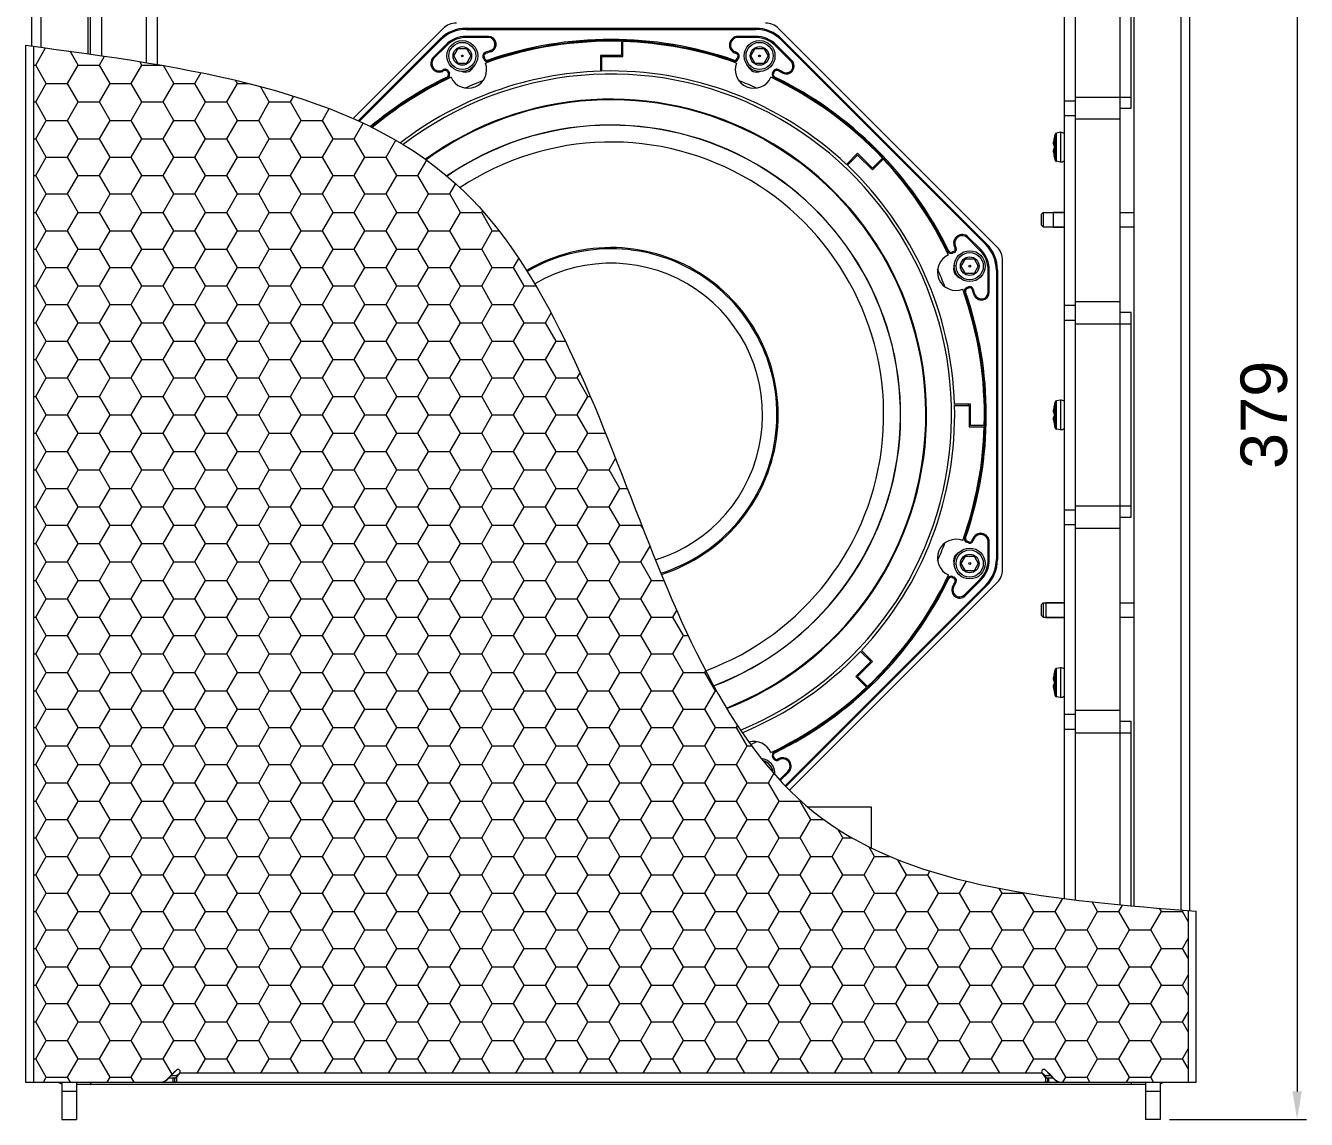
# Model space of a CAD drawing. Header units: millimetres. Extents: x 0 to 1485, y 0 to 1050.
# Drawn here: x 577.4 to 922, y 552.9 to 847.1 of the extents above; entities that cross this region are included whole.
import ezdxf

# ---------------------------------------------------------------- set-up
doc = ezdxf.new("R2010")
doc.units = ezdxf.units.MM
doc.header["$LTSCALE"] = 0.1
doc.layers.get('Defpoints').update_dxf_attribs({"lineweight": 9})
doc.layers.add('标注', color=251, linetype='Continuous', lineweight=9)
doc.styles.get("Standard").update_dxf_attribs({"font": 'arial.ttf'})
doc.dimstyles.new('STANDARD 5', dxfattribs={"dimscale": 5, "dimtxt": 2.5, "dimasz": 1.5, "dimexe": 0.5, "dimexo": 0.5, "dimgap": 0.5, "dimtad": 1, "dimtoh": 1, "dimdec": 1, "dimzin": 12, "dimdsep": 46, "dimtxsty": 'Standard', "dimcen": 0, "dimclrd": 256, "dimclre": 256, "dimclrt": 256, "dimadec": 0, "dimazin": 0, "dimtp": 0.01, "dimtm": 0.01, "dimtfac": 1, "dimtdec": 1, "dimtofl": 0, "dimtmove": 0, "dimatfit": 3, "dimfxl": 1, "dimtolj": 1, "dimtzin": 4, "dimlwd": -1, "dimlwe": -1, "dimarcsym": 0})

# ---------------------------------------------------------------- blocks, each defined once
blk = doc.blocks.new('*D4')
at = {"layer": 'Defpoints', "color": 0, "transparency": 16777216}
for p in [(890.67, 931.87), (882.67, 552.87), (919.5, 552.87)]:
    blk.add_point(p, dxfattribs=at)
at = {"layer": '标注', "transparency": 16777216}
for p, q in [((893.17, 931.87), (922, 931.87)), ((919.5, 924.37), (919.5, 560.37)), ((885.17, 552.87), (922, 552.87))]:
    blk.add_line(p, q, dxfattribs=at)
for points in [[(918.25, 924.37), (920.75, 924.37), (919.5, 931.87)], [(918.25, 560.37), (920.75, 560.37), (919.5, 552.87)]]:
    blk.add_solid(points, dxfattribs=at)
at = {"layer": '标注', "transparency": 16777216, "insert": (910.61, 742.37), "char_height": 12.5, "attachment_point": 5, "rotation": 90}
blk.add_mtext('\\A1;379', dxfattribs=at)

msp = doc.modelspace()

# ---------------------------------------------------------------- hatches: boundary and pattern name
at = {"layer": '标注'}
h = msp.add_hatch(dxfattribs=at)
h.set_pattern_fill('HONEY', color=256, scale=1.8)
edge = h.paths.add_edge_path()
edge.add_arc((463.07, 145.79), 572.52, 47.0809, 47.2378)
edge.add_arc((851.36, 565.7), 0.6, 45, 225)
edge.add_line((850.94, 565.27), (618.8, 565.27))
edge.add_arc((618.37, 565.7), 0.6, 315, 495)
edge.add_arc((1006.67, 145.79), 572.52, 132.7622, 132.9191)
edge.add_line((616.8, 565.05), (615.21, 563.46))
edge.add_arc((613.8, 564.87), 2, 300.182, 315.1222, ccw=False)
edge.add_arc((613.8, 564.86), 1.99, 285.0986, 300.1243, ccw=False)
edge.add_arc((613.81, 564.86), 1.99, 270.0421, 285.0396, ccw=False)
edge.add_line((613.81, 562.87), (579.52, 562.87))
edge.add_line((579.52, 562.87), (579.52, 841.5))
edge.add_spline(control_points=[(579.52, 841.5), (622.66, 835.74), (736.06, 819.67), (745.66, 621.65), (853.3, 612.01), (890.22, 609.01)], knot_values=[1.988737, 1.988737, 1.988737, 1.988737, 121.749463, 318.651576, 420.481733, 420.481733, 420.481733, 420.481733], degree=3, periodic=0)
edge.add_line((890.22, 609.01), (890.22, 562.87))
edge.add_line((890.22, 562.87), (855.93, 562.87))
edge.add_arc((855.93, 564.86), 1.99, 254.9604, 269.9579, ccw=False)
edge.add_arc((855.93, 564.86), 1.99, 239.8757, 254.9014, ccw=False)
edge.add_arc((855.94, 564.87), 2, 224.8778, 239.818, ccw=False)
edge.add_line((854.53, 563.46), (852.94, 565.05))

# ---------------------------------------------------------------- linework, layer by layer
at = {"lineweight": 9}
for p, q in [((579.07, 841.56), (579.07, 931.87)), ((594.07, 931.87), (594.07, 839.51)), ((875.67, 610.25), (875.67, 931.87)), ((597.87, 838.97), (597.87, 910.37)), ((609.87, 837.11), (609.87, 910.37)), ((612.87, 836.61), (612.87, 909.87)), ((856.87, 612.26), (856.87, 909.87)), ((859.87, 611.88), (859.87, 910.37)), ((871.87, 610.6), (871.87, 910.37)), ((581.57, 841.23), (581.57, 891.01)), ((888.17, 891.01), (888.17, 609.18)), ((890.67, 608.97), (890.67, 891.01)), ((594.87, 839.4), (594.87, 878.02)), ((874.87, 824.87), (874.87, 878.02)), ((689.75, 846.31), (665.52, 822.08)), ((695.93, 846.37), (695.93, 846.07)), ((695.93, 846.37), (773.81, 846.37)), ((695.93, 846.07), (773.81, 846.07)), ((773.81, 846.07), (773.81, 846.37)), ((838.8, 787.49), (779.99, 846.31)), ((577.37, 841.79), (577.37, 562.87)), ((666.89, 821.47), (688.86, 843.44)), ((667.18, 821.34), (689.07, 843.23)), ((690.42, 841.89), (687.04, 838.51)), ((690.63, 841.67), (687.25, 838.3)), ((689.07, 843.23), (688.86, 843.44)), ((690.63, 841.67), (690.42, 841.89)), ((692.57, 838.92), (693.72, 840.92)), ((693.72, 840.92), (696.03, 840.92)), ((695.93, 844.17), (695.93, 843.87)), ((701.88, 844.17), (695.93, 844.17)), ((701.88, 843.87), (695.93, 843.87)), ((696.03, 840.92), (697.19, 838.92)), ((701.88, 843.87), (701.88, 844.17)), ((737.7, 842.83), (737.7, 839.08)), ((738.05, 838.73), (738.05, 842.82)), ((769.03, 844.17), (769.03, 843.87)), ((773.81, 844.17), (769.03, 844.17)), ((773.81, 843.87), (769.03, 843.87)), ((772.55, 838.92), (773.7, 840.92)), ((773.7, 840.92), (776.01, 840.92)), ((773.81, 843.87), (773.81, 844.17)), ((776.01, 840.92), (777.17, 838.92)), ((779.32, 841.89), (779.11, 841.67)), ((783.31, 837.47), (779.11, 841.67)), ((783.53, 837.68), (779.32, 841.89)), ((780.88, 843.44), (780.66, 843.23)), ((780.66, 843.23), (835.73, 788.17)), ((780.88, 843.44), (835.94, 788.38)), ((687.04, 838.51), (687.25, 838.3)), ((693.72, 836.92), (692.57, 838.92)), ((697.19, 838.92), (696.03, 836.92)), ((700.72, 838.66), (700.45, 838.54)), ((700.64, 838.08), (700.45, 838.54)), ((700.64, 838.08), (700.91, 838.19)), ((700.91, 838.19), (700.72, 838.66)), ((701.04, 839.87), (701.14, 839.59)), ((701.89, 837.52), (701.79, 837.8)), ((702.45, 840.35), (702.54, 840.06)), ((732.03, 839.08), (732.03, 834.83)), ((737.7, 839.08), (732.03, 839.08)), ((732.38, 834.84), (732.38, 838.73)), ((732.38, 838.73), (738.05, 838.73)), ((767.85, 837.52), (767.95, 837.8)), ((768.38, 839.98), (768.28, 839.7)), ((768.7, 839.87), (768.6, 839.59)), ((769.02, 838.66), (768.82, 838.19)), ((768.82, 838.19), (769.1, 838.08)), ((769.29, 838.54), (769.02, 838.66)), ((769.29, 838.54), (769.1, 838.08)), ((773.7, 836.92), (772.55, 838.92)), ((777.17, 838.92), (776.01, 836.92)), ((783.31, 837.47), (783.53, 837.68)), ((689.54, 835.09), (689.68, 834.82)), ((689.85, 835.23), (689.98, 834.96)), ((691.21, 834.72), (690.93, 834.6)), ((690.93, 834.6), (691.12, 834.14)), ((691.12, 834.14), (691.4, 834.25)), ((691.21, 834.72), (691.4, 834.25)), ((696.03, 836.92), (693.72, 836.92)), ((776.01, 836.92), (773.7, 836.92)), ((778.34, 834.25), (778.53, 834.72)), ((778.34, 834.25), (778.62, 834.14)), ((778.81, 834.6), (778.53, 834.72)), ((778.62, 834.14), (778.81, 834.6)), ((779.89, 835.23), (779.76, 834.96)), ((781.22, 834.58), (781.09, 834.31)), ((690.91, 832.97), (690.78, 833.24)), ((778.83, 832.97), (778.96, 833.24)), ((859.87, 827.87), (874.87, 827.87)), ((856.87, 826.87), (859.87, 826.87)), ((871.87, 824.87), (874.87, 824.87)), ((856.87, 822.87), (859.87, 822.87)), ((871.87, 821.87), (859.87, 821.87)), ((854.13, 816.85), (854.13, 816.85)), ((854.13, 816.84), (854.13, 816.83)), ((854.13, 816.83), (854.13, 816.8)), ((854.38, 810.92), (854.38, 817.83)), ((855.87, 818.37), (854.77, 818.17)), ((854.77, 810.57), (854.77, 818.17)), ((855.87, 818.37), (855.87, 810.37)), ((853.93, 814.93), (854.12, 814.89)), ((854.12, 813.85), (853.93, 813.82)), ((801.25, 812.76), (798.24, 809.75)), ((798.5, 809.51), (801.25, 812.27)), ((805.26, 808.75), (801.25, 812.76)), ((801.25, 812.27), (805.26, 808.26)), ((807.91, 811.4), (805.26, 808.75)), ((805.26, 808.26), (808.15, 811.15)), ((854.13, 811.94), (854.13, 811.92)), ((854.13, 811.91), (854.13, 811.9)), ((854.13, 811.9), (854.13, 811.89)), ((855.87, 810.37), (854.77, 810.57)), ((851.17, 796.77), (850.67, 796.27)), ((850.67, 796.27), (850.67, 793.47)), ((851.17, 796.77), (856.87, 796.77)), ((851.17, 796.77), (851.17, 792.97)), ((853.87, 796.87), (856.87, 796.87)), ((853.87, 796.87), (853.87, 792.87)), ((871.87, 796.77), (875.67, 796.77)), ((851.17, 792.97), (850.67, 793.47)), ((851.17, 792.97), (856.87, 792.97)), ((853.87, 792.87), (856.87, 792.87)), ((871.87, 792.97), (875.67, 792.97)), ((831.01, 790.2), (830.79, 789.99)), ((834.17, 786.61), (830.79, 789.99)), ((834.38, 786.82), (831.01, 790.2)), ((825.47, 786.33), (825.74, 786.46)), ((827.1, 786.31), (826.64, 786.12)), ((826.64, 786.12), (826.75, 785.84)), ((827.21, 786.03), (826.75, 785.84)), ((827.21, 786.03), (827.1, 786.31)), ((827.58, 787.7), (827.31, 787.56)), ((827.73, 787.39), (827.46, 787.26)), ((834.17, 786.61), (834.38, 786.82)), ((835.73, 788.17), (835.94, 788.38)), ((829.11, 782.36), (830.26, 784.36)), ((830.26, 780.36), (829.11, 782.36)), ((830.26, 784.36), (832.57, 784.36)), ((832.57, 784.36), (833.72, 782.36)), ((833.72, 782.36), (832.57, 780.36)), ((840.27, 700.78), (840.27, 783.96)), ((832.57, 780.36), (830.26, 780.36)), ((836.67, 781.31), (836.37, 781.31)), ((836.37, 775.36), (836.37, 781.31)), ((836.67, 775.36), (836.67, 781.31)), ((838.87, 781.31), (838.57, 781.31)), ((838.57, 781.31), (838.57, 703.44)), ((838.87, 781.31), (838.87, 703.44)), ((830.02, 775.35), (830.3, 775.45)), ((830.58, 776.6), (831.04, 776.79)), ((830.58, 776.6), (830.69, 776.33)), ((830.69, 776.33), (831.16, 776.52)), ((831.16, 776.52), (831.04, 776.79)), ((832.37, 776.2), (832.08, 776.1)), ((832.84, 774.79), (832.56, 774.7)), ((836.37, 775.36), (836.67, 775.36)), ((859.87, 772.87), (871.87, 772.87)), ((856.87, 771.87), (859.87, 771.87)), ((874.87, 769.87), (871.87, 769.87)), ((874.87, 714.87), (874.87, 769.87)), ((856.87, 767.87), (859.87, 767.87)), ((859.87, 766.87), (874.87, 766.87)), ((831.58, 745.21), (827.33, 745.21)), ((827.34, 744.86), (831.23, 744.86)), ((831.23, 744.86), (831.23, 739.19)), ((831.58, 739.54), (831.58, 745.21)), ((854.13, 744.85), (854.13, 744.85)), ((854.13, 744.84), (854.13, 744.83)), ((854.13, 744.83), (854.13, 744.8)), ((854.38, 738.92), (854.38, 745.83)), ((855.87, 746.37), (854.77, 746.17)), ((854.77, 738.57), (854.77, 746.17)), ((855.87, 746.37), (855.87, 738.37)), ((853.93, 742.93), (854.12, 742.89)), ((854.12, 741.85), (853.93, 741.82)), ((831.23, 739.19), (835.32, 739.19)), ((835.33, 739.54), (831.58, 739.54)), ((854.13, 739.94), (854.13, 739.92)), ((854.13, 739.91), (854.13, 739.9)), ((854.13, 739.9), (854.13, 739.89)), ((855.87, 738.37), (854.77, 738.57)), ((856.87, 716.87), (859.87, 716.87)), ((859.87, 717.87), (874.87, 717.87)), ((871.87, 714.87), (874.87, 714.87)), ((856.87, 712.87), (859.87, 712.87)), ((859.87, 711.87), (871.87, 711.87)), ((830.02, 709.39), (830.3, 709.29)), ((830.69, 708.42), (830.58, 708.14)), ((831.04, 707.95), (830.58, 708.14)), ((831.16, 708.23), (830.69, 708.42)), ((831.04, 707.95), (831.16, 708.23)), ((832.37, 708.54), (832.08, 708.64)), ((832.48, 708.86), (832.19, 708.96)), ((836.67, 708.21), (836.37, 708.21)), ((836.37, 703.44), (836.37, 708.21)), ((836.67, 703.44), (836.67, 708.21)), ((829.11, 702.38), (830.26, 704.38)), ((830.26, 704.38), (832.57, 704.38)), ((832.57, 704.38), (833.72, 702.38)), ((836.37, 703.44), (836.67, 703.44)), ((838.57, 703.44), (838.87, 703.44)), ((830.26, 700.38), (829.11, 702.38)), ((832.57, 700.38), (830.26, 700.38)), ((833.72, 702.38), (832.57, 700.38)), ((835.73, 696.58), (781.75, 642.6)), ((835.94, 696.36), (781.96, 642.38)), ((782.95, 641.39), (838.8, 697.25)), ((825.47, 698.41), (825.74, 698.28)), ((826.75, 698.9), (826.64, 698.62)), ((826.64, 698.62), (827.1, 698.43)), ((826.75, 698.9), (827.21, 698.71)), ((827.07, 696.02), (826.8, 696.15)), ((827.1, 698.43), (827.21, 698.71)), ((827.73, 697.35), (827.46, 697.48)), ((829.97, 693.93), (834.17, 698.13)), ((830.18, 693.71), (834.38, 697.92)), ((834.38, 697.92), (834.17, 698.13)), ((835.94, 696.36), (835.73, 696.58)), ((829.97, 693.93), (830.18, 693.71)), ((851.17, 691.77), (850.67, 691.27)), ((850.67, 691.27), (850.67, 688.47)), ((851.17, 691.77), (856.87, 691.77)), ((851.17, 691.77), (851.17, 687.97)), ((851.87, 691.87), (856.87, 691.87)), ((851.87, 691.87), (851.87, 687.87)), ((871.87, 691.77), (875.67, 691.77)), ((851.17, 687.97), (850.67, 688.47)), ((851.17, 687.97), (856.87, 687.97)), ((851.87, 687.87), (856.87, 687.87)), ((871.87, 687.97), (875.67, 687.97)), ((805.26, 675.99), (802.25, 679)), ((804.76, 675.99), (800.76, 671.98)), ((801.25, 671.98), (805.26, 675.99)), ((802.01, 678.74), (804.76, 675.99)), ((854.13, 672.85), (854.13, 672.85)), ((854.13, 672.84), (854.13, 672.83)), ((854.13, 672.83), (854.13, 672.8)), ((854.38, 666.92), (854.38, 673.83)), ((855.87, 674.37), (854.77, 674.17)), ((854.77, 666.57), (854.77, 674.17)), ((855.87, 674.37), (855.87, 666.37)), ((800.76, 671.98), (803.65, 669.09)), ((803.9, 669.33), (801.25, 671.98)), ((853.93, 670.93), (854.12, 670.89)), ((854.12, 669.85), (853.93, 669.82)), ((854.13, 667.94), (854.13, 667.92)), ((854.13, 667.91), (854.13, 667.9)), ((854.13, 667.9), (854.13, 667.89)), ((855.87, 666.37), (854.77, 666.57)), ((856.87, 661.87), (859.87, 661.87)), ((871.87, 662.87), (859.87, 662.87)), ((874.87, 659.87), (871.87, 659.87)), ((874.87, 610.32), (874.87, 659.87)), ((856.87, 657.87), (859.87, 657.87)), ((859.87, 656.87), (874.87, 656.87)), ((778.83, 651.77), (778.96, 651.5)), ((778.62, 650.6), (778.34, 650.49)), ((778.53, 650.03), (778.34, 650.49)), ((778.53, 650.03), (778.81, 650.14)), ((778.81, 650.14), (778.62, 650.6)), ((779.89, 649.51), (779.76, 649.78)), ((780.19, 649.66), (780.06, 649.93)), ((780.24, 644.2), (782.49, 646.45)), ((780.44, 643.98), (782.7, 646.23)), ((782.7, 646.23), (782.49, 646.45)), ((787.75, 636.97), (804.87, 636.97)), ((804.87, 636.97), (804.87, 625.88)), ((892.37, 562.87), (892.37, 608.84)), ((850.94, 565.27), (618.8, 565.27)), ((852.81, 565.05), (852.47, 565.41)), ((577.37, 562.87), (613.81, 562.87)), ((587.07, 562.87), (587.07, 552.87)), ((591.07, 562.87), (591.07, 552.87)), ((591.07, 562.37), (878.67, 562.37)), ((594.87, 562.87), (594.87, 562.37)), ((613.93, 562.87), (855.81, 562.87)), ((615.21, 563.46), (616.8, 565.05)), ((615.34, 563.46), (615.21, 563.46)), ((615.34, 563.46), (616.93, 565.05)), ((615.95, 564.07), (617.95, 564.07)), ((617.95, 564.57), (616.45, 564.57)), ((616.93, 565.05), (616.8, 565.05)), ((617.06, 562.87), (617.06, 564.07)), ((617.39, 564.07), (617.39, 562.87)), ((617.95, 564.66), (617.95, 563.05)), ((851.79, 564.66), (851.79, 563.05)), ((853.29, 564.57), (851.79, 564.57)), ((851.79, 564.07), (853.79, 564.07)), ((852.35, 564.07), (852.35, 562.87)), ((852.68, 562.87), (852.68, 564.07)), ((852.81, 565.05), (852.94, 565.05)), ((854.4, 563.46), (852.81, 565.05)), ((854.53, 563.46), (852.94, 565.05)), ((854.53, 563.46), (854.4, 563.46)), ((855.93, 562.87), (892.37, 562.87)), ((874.87, 562.87), (874.87, 562.37)), ((878.67, 562.87), (878.67, 552.87)), ((882.67, 562.87), (882.67, 552.87)), ((591.07, 560.37), (587.07, 560.37)), ((882.67, 560.37), (878.67, 560.37)), ((587.07, 552.87), (591.07, 552.87)), ((882.67, 552.87), (878.67, 552.87))]:
    msp.add_line(p, q, dxfattribs=at)
for centre, radius in [((694.88, 838.92), 4.15), ((694.88, 838.92), 3.65), ((694.88, 838.92), 2.5), ((774.86, 838.92), 4.15), ((774.86, 838.92), 3.65), ((774.86, 838.92), 2.5), ((694.88, 838.92), 0.25), ((774.86, 838.92), 0.25), ((831.41, 782.36), 4.15), ((831.41, 782.36), 3.65), ((831.41, 782.36), 2.5), ((831.41, 782.36), 0.25), ((831.41, 702.38), 4.15), ((831.41, 702.38), 3.65), ((831.41, 702.38), 2.5), ((831.41, 702.38), 0.25)]:
    msp.add_circle(centre, radius, dxfattribs=at)
for centre, radius, start, end in [((695.93, 836.37), 10, 90, 135), ((695.93, 836.37), 9.7, 90, 135), ((693.28, 842.77), 5, 90, 135), ((773.81, 836.37), 10, 45, 90), ((773.81, 836.37), 9.7, 45, 90), ((776.46, 842.77), 5, 45, 90), ((695.93, 836.37), 7.8, 90, 135), ((695.93, 836.37), 7.5, 90, 135), ((734.87, 742.37), 100.5, 88.3839, 109.6492), ((734.87, 742.37), 101, 70.8822, 109.1178), ((701.88, 842.06), 2.11, 288.3096, 90), ((701.88, 842.06), 1.81, 288.3096, 90), ((734.87, 742.37), 100.7, 70.8822, 109.1178), ((734.87, 742.37), 100.5, 70.3508, 88.1843), ((769.03, 841.87), 2.3, 90, 251.0527), ((769.03, 841.87), 2, 90, 251.0527), ((773.81, 836.37), 7.8, 45, 90), ((773.81, 836.37), 7.5, 45, 90), ((688.67, 836.88), 2.3, 135, 292.5), ((688.67, 836.88), 2, 135, 296.0527), ((701.37, 838.93), 1, 109.1343, 202.5), ((701.56, 838.46), 1, 202.5, 289.1178), ((701.37, 838.93), 0.7, 109.1343, 202.5), ((701.56, 838.46), 0.7, 202.5, 289.1178), ((734.87, 742.37), 103.2, 108.3096, 109.1343), ((734.87, 742.37), 102.9, 108.3096, 109.1343), ((734.87, 742.37), 96.25, 91.4791, 91.6875), ((768.18, 838.46), 1, 250.8822, 337.5), ((768.18, 838.46), 0.7, 250.8822, 337.5), ((734.87, 742.37), 102.9, 70.8657, 71.0527), ((734.87, 742.37), 103.2, 70.8657, 71.0527), ((768.37, 838.93), 0.7, 337.5, 70.8657), ((768.37, 838.93), 1, 337.5, 70.8657), ((782.04, 836.19), 2.11, 243.3096, 45), ((782.04, 836.19), 1.81, 243.3096, 45), ((734.87, 742.37), 92.5, 91.7559, 127.7408), ((734.87, 742.37), 91.68, 292.3551, 127.5438), ((734.87, 742.37), 103.2, 115.8657, 116.0527), ((734.87, 742.37), 102.9, 115.8658, 116.0525), ((690.28, 834.33), 1, 22.5, 115.8657), ((690.28, 834.33), 0.7, 22.5, 112.5), ((690.47, 833.87), 0.7, 295.8822, 22.5), ((690.47, 833.87), 1, 295.8822, 22.5), ((696.41, 835.22), 5, 203.9254, 21.0746), ((695.64, 837.07), 2.5, 245.8223, 338.7985), ((734.87, 742.37), 92.5, 46.7559, 91.539), ((773.33, 835.22), 5, 158.9254, 336.0746), ((774.09, 837.07), 2.5, 201.2015, 294.1778), ((779.26, 833.87), 1, 157.5, 244.1178), ((779.46, 834.33), 1, 64.1343, 157.5), ((779.26, 833.87), 0.7, 157.5, 244.1178), ((779.46, 834.33), 0.7, 64.1343, 157.5), ((734.87, 742.37), 102.9, 63.3096, 64.1343), ((734.87, 742.37), 103.2, 63.3096, 64.1343), ((734.87, 742.37), 101, 115.8822, 129.8447), ((734.87, 742.37), 100.7, 115.8822, 129.7693), ((734.87, 742.37), 100.5, 115.3508, 129.719), ((734.87, 742.37), 96.25, 110.9664, 114.0336), ((734.87, 742.37), 96.25, 65.9664, 69.0336), ((734.87, 742.37), 100.5, 43.3839, 64.6492), ((734.87, 742.37), 100.7, 25.8822, 64.1178), ((734.87, 742.37), 101, 25.8822, 64.1178), ((734.87, 742.37), 84.94, 291.5332, 125.9687), ((734.87, 742.37), 84.75, 291.5109, 125.9252), ((734.87, 742.37), 77.96, 290.7635, 124.4689), ((734.87, 742.37), 77.91, 290.7584, 124.4592), ((850.77, 817.41), 3.42, 349.1955, 349.3873), ((849.87, 817.59), 4.33, 348.7038, 349.1912), ((865.89, 814.37), 12.02, 163.2948, 168.076), ((853.54, 816.92), 0.599, 350.903, 351.3526), ((851.72, 817.24), 2.45, 349.3672, 349.8241), ((854.86, 817.68), 0.5, 100.1247, 163.2948), ((855.85, 816.87), 1.5, 47.1591, 89.2381), ((734.87, 742.37), 73.39, 290.2953, 123.5862), ((858.46, 815), 4.56, 176.8006, 177.142), ((857.97, 815.02), 4.06, 177.1374, 177.9825), ((861, 814.2), 7.13, 172.299, 173.565), ((860.96, 814.54), 7.09, 186.4317, 187.7042), ((857.83, 813.71), 3.92, 182.0024, 182.8778), ((858.46, 813.74), 4.56, 182.858, 183.1993), ((859.54, 814.93), 5.64, 175.0337, 175.6906), ((859.27, 814.95), 5.37, 175.6899, 176.3737), ((858.84, 814.98), 4.94, 176.3802, 176.7988), ((858.78, 813.76), 4.88, 183.1986, 183.6224), ((859.2, 813.79), 5.29, 183.6215, 184.3149), ((859.54, 813.81), 5.64, 184.3093, 184.9663), ((865.98, 814.37), 12.1, 174.4239, 175.0359), ((865.98, 814.37), 12.1, 184.9641, 185.5761), ((865.98, 814.37), 12.09, 169.4295, 174.4241), ((865.97, 814.37), 12.08, 168.7199, 169.4287), ((868.68, 814.37), 14.55, 178.306, 181.694), ((734.87, 742.37), 96.25, 46.4791, 46.6875), ((734.87, 742.37), 100.5, 25.3508, 43.1843), ((865.98, 814.37), 12.09, 185.5759, 190.5705), ((865.97, 814.37), 12.08, 190.5713, 191.2801), ((849.65, 811.11), 4.55, 10.8205, 11.2846), ((850.77, 811.33), 3.42, 10.6127, 10.8045), ((851.54, 811.47), 2.63, 10.1919, 10.6168), ((853.54, 811.82), 0.599, 8.6474, 9.0969), ((865.89, 814.37), 12.02, 191.924, 196.7052), ((854.86, 811.06), 0.5, 196.7052, 259.8753), ((855.85, 811.87), 1.5, 270.7619, 312.8409), ((734.87, 742.37), 92.5, 1.7559, 46.539), ((829.38, 788.58), 2.3, 45, 206.0606), ((829.38, 788.58), 2, 45, 206.0527), ((734.87, 742.37), 45, 287.5578, 120.2703), ((734.87, 742.37), 44.67, 287.5222, 120.2569), ((826.37, 786.77), 1, 205.8822, 292.5), ((826.37, 786.77), 0.7, 205.8822, 292.5), ((826.83, 786.96), 0.7, 292.5, 25.8899), ((826.83, 786.96), 1, 292.5, 25.8657), ((734.87, 742.37), 102.9, 25.8658, 26.0525), ((734.87, 742.37), 103.2, 25.8657, 26.0527), ((828.87, 781.31), 7.5, 360, 45), ((828.87, 781.31), 7.8, 0, 45), ((828.87, 781.31), 9.7, 0, 45), ((828.87, 781.31), 10, 0, 45), ((835.27, 783.96), 5, 0, 45), ((734.87, 742.37), 40.8, 287.0752, 120.1541), ((827.72, 780.83), 5, 113.9254, 291.0746), ((829.57, 781.6), 2.5, 155.8223, 248.7985), ((734.87, 742.37), 96.25, 20.9664, 24.0336), ((734.87, 742.37), 100.5, 358.3839, 19.6492), ((830.96, 775.68), 1, 112.5, 199.1178), ((830.96, 775.68), 0.7, 112.5, 199.1178), ((734.87, 742.37), 101, 340.8822, 19.1178), ((831.42, 775.87), 1, 19.1343, 112.5), ((831.42, 775.87), 0.7, 19.1343, 112.5), ((734.87, 742.37), 102.9, 18.3096, 19.1343), ((734.87, 742.37), 103.2, 18.3096, 19.1343), ((734.87, 742.37), 100.7, 340.8822, 19.1178), ((834.56, 775.36), 2.11, 198.3096, 360), ((834.56, 775.36), 1.81, 198.3096, 0), ((734.87, 742.37), 92.5, 316.7559, 1.539), ((734.87, 742.37), 96.25, 1.4791, 1.6875), ((865.98, 742.37), 12.09, 169.4295, 174.4241), ((865.97, 742.37), 12.08, 168.7199, 169.4287), ((850.77, 745.41), 3.42, 349.1955, 349.3873), ((849.87, 745.59), 4.33, 348.7038, 349.1912), ((865.89, 742.37), 12.02, 163.2948, 168.076), ((853.54, 744.92), 0.599, 350.903, 351.3526), ((851.72, 745.24), 2.45, 349.3672, 349.8241), ((854.86, 745.68), 0.5, 100.1247, 163.2948), ((855.85, 744.87), 1.5, 47.1591, 89.2381), ((858.46, 743), 4.56, 176.8006, 177.142), ((857.97, 743.02), 4.06, 177.1374, 177.9825), ((861, 742.2), 7.13, 172.299, 173.565), ((860.96, 742.54), 7.09, 186.4317, 187.7042), ((857.83, 741.71), 3.92, 182.0024, 182.8778), ((858.46, 741.74), 4.56, 182.858, 183.1993), ((859.54, 742.93), 5.64, 175.0337, 175.6906), ((859.27, 742.95), 5.37, 175.6899, 176.3737), ((858.84, 742.98), 4.94, 176.3802, 176.7988), ((858.78, 741.76), 4.88, 183.1986, 183.6224), ((859.2, 741.79), 5.29, 183.6215, 184.3149), ((859.54, 741.81), 5.64, 184.3093, 184.9663), ((865.98, 742.37), 12.1, 174.4239, 175.0359), ((865.98, 742.37), 12.1, 184.9641, 185.5761), ((865.98, 742.37), 12.09, 185.5759, 190.5705), ((868.68, 742.37), 14.55, 178.306, 181.694), ((734.87, 742.37), 100.5, 340.3508, 358.1843), ((865.97, 742.37), 12.08, 190.5713, 191.2801), ((849.65, 739.11), 4.55, 10.8205, 11.2846), ((850.77, 739.33), 3.42, 10.6127, 10.8045), ((851.54, 739.47), 2.63, 10.1919, 10.6168), ((853.54, 739.82), 0.599, 8.6474, 9.0969), ((865.89, 742.37), 12.02, 191.924, 196.7052), ((854.86, 739.06), 0.5, 196.7052, 259.8753), ((855.85, 739.87), 1.5, 270.7619, 312.8409), ((834.37, 708.21), 2.3, 0, 161.0527), ((834.37, 708.21), 2, 0, 161.0527), ((827.72, 703.91), 5, 68.9254, 246.0746), ((734.87, 742.37), 96.25, 335.9664, 339.0336), ((830.96, 709.06), 1, 160.8822, 247.5), ((830.96, 709.06), 0.7, 160.8822, 247.5), ((831.42, 708.87), 1, 247.5, 340.8657), ((831.42, 708.87), 0.7, 247.5, 340.8657), ((734.87, 742.37), 102.9, 340.8657, 341.0527), ((734.87, 742.37), 103.2, 340.8657, 341.0527), ((829.57, 703.15), 2.5, 111.2015, 204.1778), ((828.87, 703.44), 7.5, 315, 360), ((828.87, 703.44), 7.8, 315, 360), ((828.87, 703.44), 9.7, 315, 360), ((828.87, 703.44), 10, 315, 0), ((835.27, 700.78), 5, 315, 0), ((734.87, 742.37), 100.7, 295.8822, 334.1178), ((734.87, 742.37), 101, 295.8822, 334.1178), ((734.87, 742.37), 100.5, 313.3839, 334.6492), ((826.37, 697.98), 1, 67.5, 154.1178), ((826.37, 697.98), 0.7, 67.5, 154.1178), ((828.69, 695.21), 2.11, 153.3096, 315), ((734.87, 742.37), 102.9, 333.3096, 334.1343), ((734.87, 742.37), 103.2, 333.3096, 334.1343), ((826.83, 697.79), 0.7, 334.1343, 67.5), ((826.83, 697.79), 1, 334.1343, 67.5), ((828.69, 695.21), 1.81, 153.3096, 315), ((734.87, 742.37), 92.5, 292.4608, 316.539), ((734.87, 742.37), 96.25, 316.4791, 316.6875), ((865.98, 670.37), 12.09, 169.4295, 174.4241), ((865.97, 670.37), 12.08, 168.7199, 169.4287), ((850.77, 673.41), 3.42, 349.1955, 349.3873), ((849.87, 673.59), 4.33, 348.7038, 349.1912), ((865.89, 670.37), 12.02, 163.2948, 168.076), ((853.54, 672.92), 0.599, 350.903, 351.3526), ((851.72, 673.24), 2.45, 349.3672, 349.8241), ((854.86, 673.68), 0.5, 100.1247, 163.2948), ((855.85, 672.87), 1.5, 47.1591, 89.2381), ((734.87, 742.37), 100.5, 295.3508, 313.1843), ((858.46, 671), 4.56, 176.8006, 177.142), ((857.97, 671.02), 4.06, 177.1374, 177.9825), ((861, 670.2), 7.13, 172.299, 173.565), ((860.96, 670.54), 7.09, 186.4317, 187.7042), ((857.83, 669.71), 3.92, 182.0024, 182.8778), ((858.46, 669.74), 4.56, 182.858, 183.1993), ((859.54, 670.93), 5.64, 175.0337, 175.6906), ((859.27, 670.95), 5.37, 175.6899, 176.3737), ((858.84, 670.98), 4.94, 176.3802, 176.7988), ((858.78, 669.76), 4.88, 183.1986, 183.6224), ((859.2, 669.79), 5.29, 183.6215, 184.3149), ((859.54, 669.81), 5.64, 184.3093, 184.9663), ((865.98, 670.37), 12.1, 174.4239, 175.0359), ((865.98, 670.37), 12.1, 184.9641, 185.5761), ((865.98, 670.37), 12.09, 185.5759, 190.5705), ((868.68, 670.37), 14.55, 178.306, 181.694), ((865.97, 670.37), 12.08, 190.5713, 191.2801), ((849.65, 667.11), 4.55, 10.8205, 11.2846), ((850.77, 667.33), 3.42, 10.6127, 10.8045), ((851.54, 667.47), 2.63, 10.1919, 10.6168), ((853.54, 667.82), 0.599, 8.6474, 9.0969), ((865.89, 670.37), 12.02, 191.924, 196.7052), ((854.86, 667.06), 0.5, 196.7052, 259.8753), ((855.85, 667.87), 1.5, 270.7619, 312.8409), ((773.33, 649.52), 5, 23.9254, 105.4707), ((734.87, 742.37), 96.25, 292.9649, 294.0336), ((779.26, 650.87), 1, 115.8822, 202.5), ((779.26, 650.87), 0.7, 115.8822, 202.5), ((774.86, 645.83), 4.15, 356.3282, 83.7409), ((774.86, 645.83), 3.65, 4.801, 75.2546), ((779.46, 650.41), 1, 202.5, 295.8657), ((779.46, 650.41), 0.7, 202.5, 292.5), ((734.87, 742.37), 102.9, 295.8658, 296.0525), ((734.87, 742.37), 103.2, 295.8657, 296.0527), ((781.07, 647.86), 2.3, 315, 112.5), ((781.07, 647.86), 2, 315, 116.0527), ((1006.67, 145.79), 572.52, 132.7622, 132.9191), ((908.64, 285.71), 403.89, 136.1009, 136.2406), ((618.37, 565.7), 0.6, 315, 135), ((851.36, 565.7), 0.6, 45, 225), ((908.87, 603.35), 69.32, 213.3218, 213.745), ((463.07, 145.79), 572.52, 47.0809, 47.2378), ((587.87, 565.37), 3, 236.4755, 254.4616), ((613.81, 564.86), 1.99, 270.0421, 285.0396), ((613.8, 564.86), 1.99, 285.0986, 300.1243), ((613.93, 564.86), 1.99, 285.0986, 300.1243), ((613.8, 564.87), 2, 300.182, 315.1222), ((613.92, 564.87), 2, 300.182, 315.1222), ((855.82, 564.87), 2, 224.8778, 239.818), ((855.94, 564.87), 2, 224.8778, 239.818), ((855.81, 564.86), 1.99, 239.8757, 254.9014), ((855.93, 564.86), 1.99, 239.8757, 254.9014), ((855.93, 564.86), 1.99, 254.9604, 269.9579), ((881.87, 565.37), 3, 285.5384, 303.5245)]:
    msp.add_arc(centre, radius, start, end, dxfattribs=at)
for centre, major_axis, start_param, end_param in [((854.12, 815.4), (0.849, -0.567), -1.612863, -1.59002), ((854.12, 813.34), (0.849, 0.567), 1.59002, 1.612863), ((854.12, 743.4), (0.849, -0.567), -1.612863, -1.59002), ((854.12, 741.34), (0.849, 0.567), 1.59002, 1.612863), ((854.12, 671.4), (0.849, -0.567), -1.612863, -1.59002), ((854.12, 669.34), (0.849, 0.567), 1.59002, 1.612863)]:
    msp.add_ellipse(centre, major_axis=major_axis, ratio=0.302611, start_param=start_param, end_param=end_param, dxfattribs=at)
for points, knots in [([(689.55, 834.76), (689.55, 834.76), (689.56, 834.76), (689.58, 834.77), (689.59, 834.77), (689.6, 834.78), (689.6, 834.78), (689.61, 834.79), (689.62, 834.79), (689.62, 834.79), (689.63, 834.79), (689.63, 834.8), (689.64, 834.8), (689.64, 834.8), (689.64, 834.8), (689.65, 834.8), (689.65, 834.8), (689.66, 834.81), (689.66, 834.81), (689.66, 834.81), (689.67, 834.82), (689.67, 834.82), (689.67, 834.82)], [0, 0, 0, 0, 0.124927, 0.249867, 0.312345, 0.374817, 0.437272, 0.499707, 0.562148, 0.593383, 0.624635, 0.655911, 0.68721, 0.718508, 0.749776, 0.781003, 0.812202, 0.843422, 0.874705, 0.906038, 0.937394, 1, 1, 1, 1]), ([(689.98, 834.96), (689.98, 834.96), (689.98, 834.96), (689.98, 834.96), (689.98, 834.96), (689.98, 834.96), (689.98, 834.96), (689.98, 834.96), (689.98, 834.96), (689.98, 834.97), (689.98, 834.97), (689.98, 834.97), (689.98, 834.97), (689.99, 834.97), (689.99, 834.97), (689.99, 834.97), (689.99, 834.97), (689.99, 834.97), (689.99, 834.97), (690, 834.97), (690, 834.97), (690, 834.97), (690, 834.97), (690.01, 834.98), (690.01, 834.98), (690.01, 834.98), (690.01, 834.98), (690.02, 834.98)], [0, 0, 0, 0, 0.032333, 0.065699, 0.098265, 0.113875, 0.128968, 0.143644, 0.158168, 0.172922, 0.188138, 0.219974, 0.252753, 0.268981, 0.284938, 0.316252, 0.377814, 0.408666, 0.439713, 0.502124, 0.564489, 0.626685, 0.688854, 0.751074, 0.813318, 0.875553, 1, 1, 1, 1]), ([(854.13, 816.85), (854.13, 816.85), (854.13, 816.85), (854.13, 816.85), (854.13, 816.84), (854.13, 816.84)], [0, 0, 0, 0, 0.098056, 0.296983, 1, 1, 1, 1]), ([(853.91, 815.17), (853.93, 815.33), (853.99, 815.64), (854.07, 815.95), (854.12, 816.1)], [0, 0, 0, 0, 0.507079, 1, 1, 1, 1]), ([(853.91, 815), (853.91, 814.99), (853.91, 814.97), (853.92, 814.95), (853.92, 814.94), (853.92, 814.93), (853.93, 814.93), (853.93, 814.93)], [0, 0, 0, 0, 0.404576, 0.704991, 0.815439, 0.899885, 1, 1, 1, 1]), ([(853.93, 813.82), (853.93, 813.82), (853.92, 813.81), (853.92, 813.8), (853.92, 813.79), (853.91, 813.77), (853.91, 813.75), (853.91, 813.74)], [0, 0, 0, 0, 0.100115, 0.184556, 0.295001, 0.595417, 1, 1, 1, 1]), ([(854.12, 812.65), (854.07, 812.8), (853.99, 813.1), (853.93, 813.42), (853.91, 813.58)], [0, 0, 0, 0, 0.492921, 1, 1, 1, 1]), ([(854.12, 816.1), (854.1, 816.02), (854.02, 815.71), (853.96, 815.39), (853.93, 815.15)], [0, 0, 0, 0, 0.255625, 1, 1, 1, 1]), ([(853.93, 813.59), (853.94, 813.51), (853.99, 813.19), (854.06, 812.88), (854.12, 812.65)], [0, 0, 0, 0, 0.244502, 1, 1, 1, 1]), ([(854.12, 814.89), (854.12, 814.89), (854.12, 814.89), (854.13, 814.88), (854.13, 814.87), (854.13, 814.85), (854.13, 814.83), (854.14, 814.81), (854.13, 814.8)], [0, 0, 0, 0, 0.10353, 0.188339, 0.300094, 0.440091, 0.607368, 1, 1, 1, 1]), ([(854.13, 813.94), (854.14, 813.93), (854.13, 813.91), (854.13, 813.89), (854.13, 813.88), (854.13, 813.86), (854.12, 813.86), (854.12, 813.85), (854.12, 813.85)], [0, 0, 0, 0, 0.392636, 0.55991, 0.699904, 0.811655, 0.896468, 1, 1, 1, 1]), ([(854.13, 811.9), (854.13, 811.9), (854.13, 811.9), (854.13, 811.9), (854.13, 811.9), (854.13, 811.9)], [0, 0, 0, 0, 0.703026, 0.901947, 1, 1, 1, 1]), ([(854.13, 744.85), (854.13, 744.85), (854.13, 744.85), (854.13, 744.85), (854.13, 744.84), (854.13, 744.84)], [0, 0, 0, 0, 0.098056, 0.296983, 1, 1, 1, 1]), ([(853.91, 743.17), (853.93, 743.33), (853.99, 743.64), (854.07, 743.95), (854.12, 744.1)], [0, 0, 0, 0, 0.507079, 1, 1, 1, 1]), ([(853.91, 743), (853.91, 742.99), (853.91, 742.97), (853.92, 742.95), (853.92, 742.94), (853.92, 742.93), (853.93, 742.93), (853.93, 742.93)], [0, 0, 0, 0, 0.404576, 0.704991, 0.815439, 0.899885, 1, 1, 1, 1]), ([(853.93, 741.82), (853.93, 741.82), (853.92, 741.81), (853.92, 741.8), (853.92, 741.79), (853.91, 741.77), (853.91, 741.75), (853.91, 741.74)], [0, 0, 0, 0, 0.100115, 0.184556, 0.295001, 0.595417, 1, 1, 1, 1]), ([(854.12, 740.65), (854.07, 740.8), (853.99, 741.1), (853.93, 741.42), (853.91, 741.58)], [0, 0, 0, 0, 0.492921, 1, 1, 1, 1]), ([(854.12, 744.1), (854.1, 744.02), (854.02, 743.71), (853.96, 743.39), (853.93, 743.15)], [0, 0, 0, 0, 0.255625, 1, 1, 1, 1]), ([(853.93, 741.59), (853.94, 741.51), (853.99, 741.19), (854.06, 740.88), (854.12, 740.65)], [0, 0, 0, 0, 0.244502, 1, 1, 1, 1]), ([(854.12, 742.89), (854.12, 742.89), (854.12, 742.89), (854.13, 742.88), (854.13, 742.87), (854.13, 742.85), (854.13, 742.83), (854.14, 742.81), (854.13, 742.8)], [0, 0, 0, 0, 0.10353, 0.188339, 0.300094, 0.440091, 0.607368, 1, 1, 1, 1]), ([(854.13, 741.94), (854.14, 741.93), (854.13, 741.91), (854.13, 741.89), (854.13, 741.88), (854.13, 741.86), (854.12, 741.86), (854.12, 741.85), (854.12, 741.85)], [0, 0, 0, 0, 0.392636, 0.55991, 0.699904, 0.811655, 0.896468, 1, 1, 1, 1]), ([(854.13, 739.9), (854.13, 739.9), (854.13, 739.9), (854.13, 739.9), (854.13, 739.9), (854.13, 739.9)], [0, 0, 0, 0, 0.703026, 0.901947, 1, 1, 1, 1]), ([(853.91, 671.17), (853.93, 671.33), (853.99, 671.64), (854.07, 671.95), (854.12, 672.1)], [0, 0, 0, 0, 0.507079, 1, 1, 1, 1]), ([(854.12, 672.1), (854.1, 672.02), (854.02, 671.71), (853.96, 671.39), (853.93, 671.15)], [0, 0, 0, 0, 0.255625, 1, 1, 1, 1]), ([(854.13, 672.85), (854.13, 672.85), (854.13, 672.85), (854.13, 672.85), (854.13, 672.84), (854.13, 672.84)], [0, 0, 0, 0, 0.098056, 0.296983, 1, 1, 1, 1]), ([(853.91, 671), (853.91, 670.99), (853.91, 670.97), (853.92, 670.95), (853.92, 670.94), (853.92, 670.93), (853.93, 670.93), (853.93, 670.93)], [0, 0, 0, 0, 0.404576, 0.704991, 0.815439, 0.899885, 1, 1, 1, 1]), ([(853.93, 669.82), (853.93, 669.82), (853.92, 669.81), (853.92, 669.8), (853.92, 669.79), (853.91, 669.77), (853.91, 669.75), (853.91, 669.74)], [0, 0, 0, 0, 0.100115, 0.184556, 0.295001, 0.595417, 1, 1, 1, 1]), ([(854.12, 668.65), (854.07, 668.8), (853.99, 669.1), (853.93, 669.42), (853.91, 669.58)], [0, 0, 0, 0, 0.492921, 1, 1, 1, 1]), ([(853.93, 669.59), (853.94, 669.51), (853.99, 669.19), (854.06, 668.88), (854.12, 668.65)], [0, 0, 0, 0, 0.244502, 1, 1, 1, 1]), ([(854.12, 670.89), (854.12, 670.89), (854.12, 670.89), (854.13, 670.88), (854.13, 670.87), (854.13, 670.85), (854.13, 670.83), (854.14, 670.81), (854.13, 670.8)], [0, 0, 0, 0, 0.10353, 0.188339, 0.300094, 0.440091, 0.607368, 1, 1, 1, 1]), ([(854.13, 669.94), (854.14, 669.93), (854.13, 669.91), (854.13, 669.89), (854.13, 669.88), (854.13, 669.86), (854.12, 669.86), (854.12, 669.85), (854.12, 669.85)], [0, 0, 0, 0, 0.392636, 0.55991, 0.699904, 0.811655, 0.896468, 1, 1, 1, 1]), ([(854.13, 667.9), (854.13, 667.9), (854.13, 667.9), (854.13, 667.9), (854.13, 667.9), (854.13, 667.9)], [0, 0, 0, 0, 0.703026, 0.901947, 1, 1, 1, 1]), ([(779.76, 649.78), (779.76, 649.78), (779.76, 649.78), (779.76, 649.78), (779.76, 649.78), (779.76, 649.78), (779.76, 649.78), (779.76, 649.78), (779.76, 649.78), (779.76, 649.78), (779.76, 649.78), (779.75, 649.78), (779.75, 649.78), (779.75, 649.78), (779.75, 649.78), (779.75, 649.78), (779.75, 649.77), (779.75, 649.77), (779.75, 649.77), (779.74, 649.77), (779.74, 649.77), (779.74, 649.77), (779.74, 649.77), (779.73, 649.77), (779.73, 649.77), (779.73, 649.77), (779.72, 649.76), (779.72, 649.76)], [0, 0, 0, 0, 0.032333, 0.065699, 0.098265, 0.113875, 0.128968, 0.143644, 0.158168, 0.172922, 0.188138, 0.219974, 0.252753, 0.268981, 0.284938, 0.316252, 0.377814, 0.408666, 0.439713, 0.502124, 0.564489, 0.626685, 0.688854, 0.751074, 0.813318, 0.875553, 1, 1, 1, 1]), ([(780.19, 649.99), (780.19, 649.98), (780.18, 649.98), (780.16, 649.97), (780.15, 649.97), (780.14, 649.96), (780.13, 649.96), (780.13, 649.96), (780.12, 649.95), (780.11, 649.95), (780.11, 649.95), (780.11, 649.95), (780.1, 649.95), (780.1, 649.94), (780.09, 649.94), (780.09, 649.94), (780.09, 649.94), (780.08, 649.94), (780.08, 649.93), (780.07, 649.93), (780.07, 649.93), (780.07, 649.92), (780.06, 649.92)], [0, 0, 0, 0, 0.124927, 0.249867, 0.312345, 0.374817, 0.437272, 0.499707, 0.562148, 0.593383, 0.624635, 0.655911, 0.68721, 0.718508, 0.749776, 0.781003, 0.812202, 0.843422, 0.874705, 0.906038, 0.937394, 1, 1, 1, 1]), ([(618.8, 565.27), (618.75, 565.2), (618.57, 564.92), (618.38, 564.64), (618.23, 564.43)], [0, 0, 0, 0, 0.253423, 1, 1, 1, 1]), ([(618.23, 564.85), (618.28, 564.89), (618.47, 565.02), (618.66, 565.16), (618.8, 565.27)], [0, 0, 0, 0, 0.247523, 1, 1, 1, 1]), ([(850.94, 565.27), (851.01, 565.22), (851.29, 565.01), (851.57, 564.8), (851.79, 564.66)], [0, 0, 0, 0, 0.254005, 1, 1, 1, 1]), ([(617.39, 564.07), (617.44, 564.07), (617.57, 564.07), (617.76, 564.09), (617.87, 564.17), (617.9, 564.22)], [0, 0, 0, 0, 0.313032, 0.698806, 1, 1, 1, 1]), ([(617.95, 563.05), (617.95, 563.01), (617.92, 562.94), (617.78, 562.89), (617.6, 562.87), (617.46, 562.87), (617.39, 562.87)], [0, 0, 0, 0, 0.151948, 0.346105, 0.631743, 1, 1, 1, 1]), ([(618.23, 564.43), (618.21, 564.4), (618.12, 564.27), (618.02, 564.14), (617.95, 564.05)], [0, 0, 0, 0, 0.255152, 1, 1, 1, 1]), ([(851.79, 564.05), (851.74, 564.11), (851.54, 564.37), (851.36, 564.64), (851.22, 564.84)], [0, 0, 0, 0, 0.240963, 1, 1, 1, 1]), ([(851.85, 562.93), (851.83, 562.95), (851.8, 562.98), (851.79, 563.02), (851.79, 563.05)], [0, 0, 0, 0, 0.513523, 1, 1, 1, 1]), ([(851.84, 564.22), (851.85, 564.21), (851.9, 564.15), (851.97, 564.11), (852.02, 564.1)], [0, 0, 0, 0, 0.237231, 1, 1, 1, 1]), ([(852.35, 562.87), (852.25, 562.87), (852.09, 562.87), (851.91, 562.9), (851.85, 562.93)], [0, 0, 0, 0, 0.59785, 1, 1, 1, 1]), ([(852.02, 564.1), (852.05, 564.09), (852.16, 564.07), (852.27, 564.07), (852.35, 564.07)], [0, 0, 0, 0, 0.220248, 1, 1, 1, 1])]:
    msp.add_open_spline(points, degree=3, knots=knots, dxfattribs=at)
msp.add_open_spline([(617.95, 564.66), (618.05, 564.72), (618.14, 564.79), (618.23, 564.85)], degree=3, dxfattribs=at)
at = {"layer": '标注'}
for p, q in [((579.52, 841.5), (579.52, 562.87)), ((890.22, 609.01), (890.22, 562.87))]:
    msp.add_line(p, q, dxfattribs=at)
msp.add_spline([(577.37, 841.79), (693.25, 804.45), (791.63, 633.89), (892.37, 608.84)], degree=3, dxfattribs=at)

# ---------------------------------------------------------------- dimensions: what is measured, and where the dimension line sits
dim = msp.add_linear_dim(base=(919.5, 552.87), p1=(890.67, 931.87), p2=(882.67, 552.87), angle=90, dimstyle='STANDARD 5', dxfattribs=at)
dim.commit()
dim.dimension.update_dxf_attribs({"geometry": '*D4', "text_midpoint": (919.5, 742.37), "dimtype": 160})

doc.saveas('drawing.dxf')
